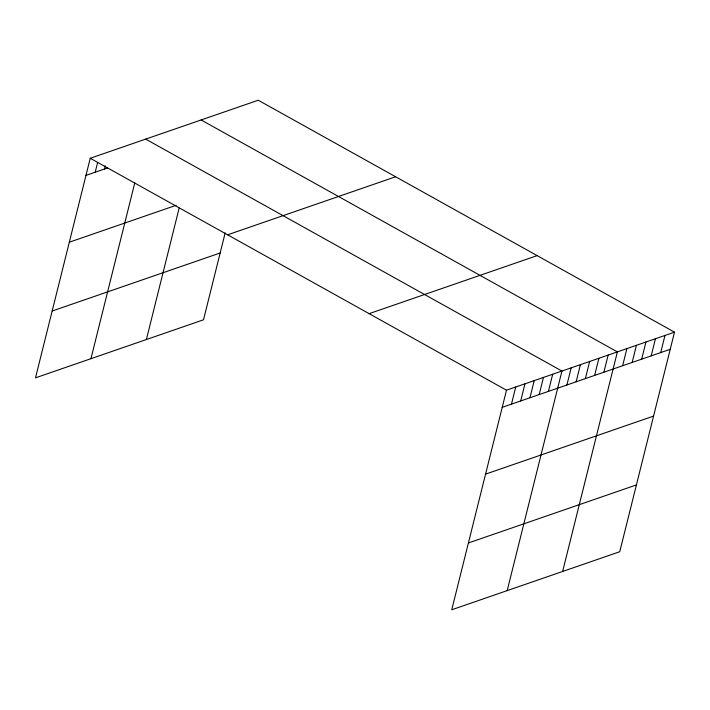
<?xml version="1.0" encoding="UTF-8"?>
<svg xmlns="http://www.w3.org/2000/svg" width="710" height="710" viewBox="0 0 710 710"><rect width="100%" height="100%" fill="white"/><g stroke="black" fill="none" stroke-linecap="round" stroke-linejoin="round"><path stroke-width="1.06" d="M674.5 332.156L506.496 390.198L451.746 609.775L619.75 551.732L674.5 332.156L258.254 100.225L90.25 158.268L35.5 377.844L203.504 319.802L225.176 232.871M95.211 172.21L97.616 162.572M104.459 169.016L105.257 165.803M90.942 358.692L134.758 182.967M146.384 339.54L179.142 208.137M511.466 404.141L515.735 387.003M520.705 400.946L524.974 383.817M529.944 397.751L534.213 380.622M539.183 394.565L543.452 377.427M548.422 391.37L552.699 374.241M507.188 590.622L561.938 371.046L145.692 139.116M566.908 384.989L571.177 367.851M576.147 381.794L580.416 364.656M585.386 378.599L589.655 361.47M594.625 375.412L598.894 358.275M603.864 372.217L608.142 355.08M562.631 571.47L617.38 351.894L201.134 119.954M622.626 365.739L626.894 348.601M632.148 362.446L636.417 345.317M641.671 359.154L645.94 342.025M651.185 355.87L655.463 338.732M660.708 352.577L664.977 335.448M85.972 175.397L107.538 167.951M69.323 242.208L176.098 205.314M227.608 234.806L395.612 176.763M52.158 311.033L220.162 252.991M369.129 313.66L537.142 255.618M502.218 407.336L670.231 349.293M485.569 474.138L653.573 416.095M468.405 542.972L636.409 484.93M90.25 158.268L506.496 390.198"/></g></svg>
